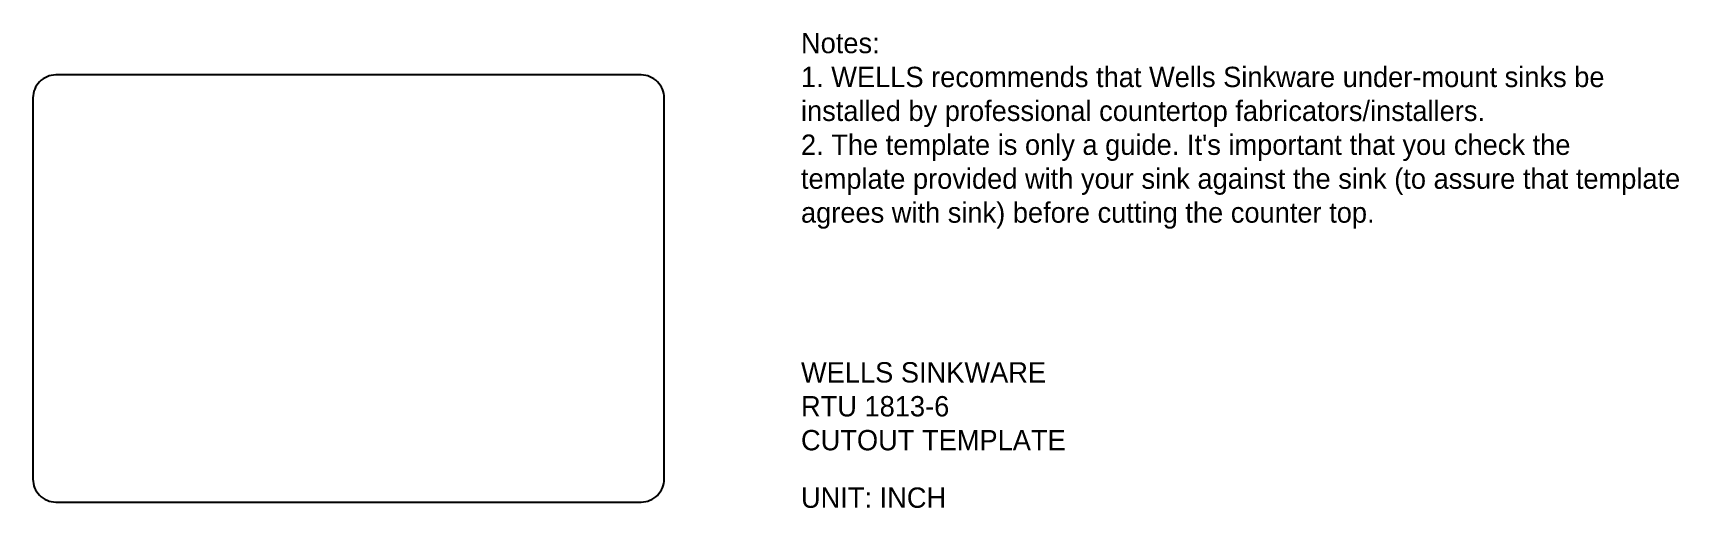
# Model space of a CAD drawing. Header units: millimetres. Extents: x 994.1 to 1034.5, y 278.8 to 290.4.
import ezdxf

# ---------------------------------------------------------------- set-up
doc = ezdxf.new("R2010")
doc.units = ezdxf.units.MM

msp = doc.modelspace()

# ---------------------------------------------------------------- linework, layer by layer
msp.add_lwpolyline([(994.68, 278.906), (1009.055, 278.906, 0.414214), (1009.618, 279.469), (1009.618, 288.844, 0.414214), (1009.055, 289.406), (994.68, 289.406, 0.414214), (994.118, 288.844), (994.118, 279.469, 0.414214)], format="xyb", close=True)

# ---------------------------------------------------------------- texts
at = {"color": 0, "insert": (1012.979, 290.442), "char_height": 0.5, "width": 21.56911, "attachment_point": 1}
msp.add_mtext("{\\C4;Notes: \\P1. WELLS recommends that Wells Sinkware under-mount sinks be installed by professional countertop fabricators/installers. \\P2. The template is only a guide. It's important that you check the template provided with your sink against the sink (to assure that template agrees with sink) before cutting the counter top.}", dxfattribs=at)
at = {"color": 7, "char_height": 0.5, "attachment_point": 1}
for s, insert, width in [('{\\C3;WELLS SINKWARE\\PRTU 1813-6 \\PCUTOUT TEMPLATE}', (1012.979, 282.345), 342.44563), ('{\\C3;UNIT: INCH}', (1012.979, 279.264), 144)]:
    msp.add_mtext(s, dxfattribs=dict(at, insert=insert, width=width))

doc.saveas('drawing.dxf')
